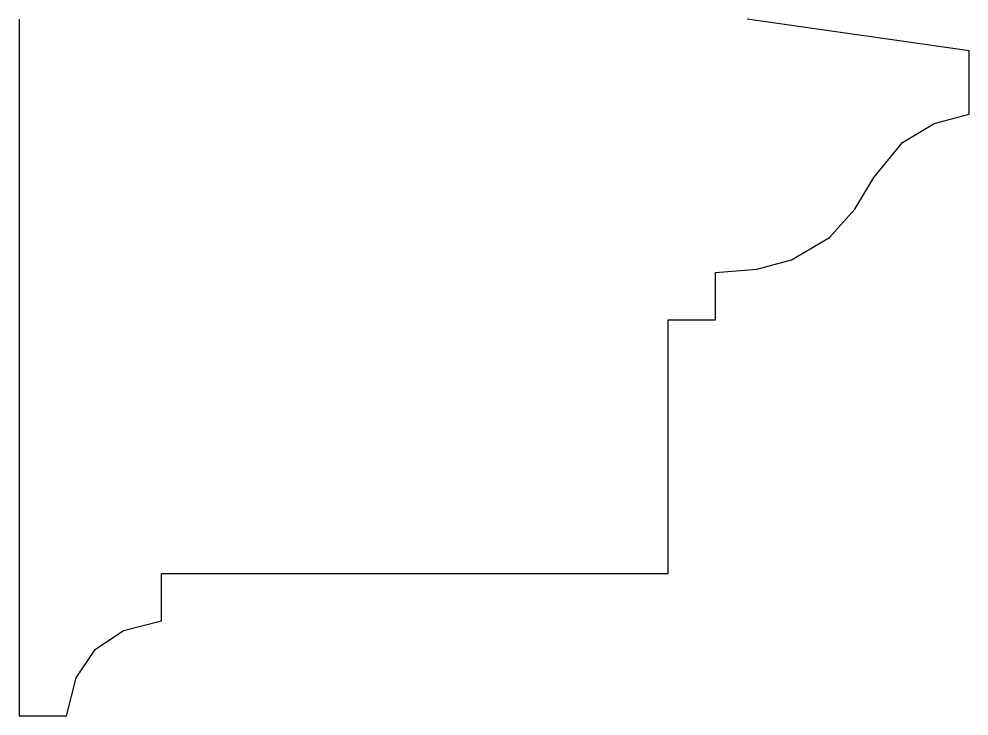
# Model space of a CAD drawing. Extents: x 0.25 to 0.55, y -0.33 to -0.11.
import ezdxf

# ---------------------------------------------------------------- set-up
doc = ezdxf.new("R2010")
doc.units = 0

msp = doc.modelspace()

# ---------------------------------------------------------------- linework, layer by layer
at = {"color": 255}
msp.add_lwpolyline([(0.25, -0.11), (0.25, -0.33), (0.265, -0.33), (0.268, -0.318), (0.274, -0.309), (0.283, -0.303), (0.295, -0.3), (0.295, -0.285), (0.455, -0.285), (0.455, -0.205), (0.47, -0.205), (0.47, -0.19), (0.483, -0.189), (0.494, -0.186), (0.506, -0.179), (0.514, -0.17), (0.52, -0.16), (0.529, -0.149), (0.539, -0.143), (0.55, -0.14), (0.55, -0.12), (0.48, -0.11)], dxfattribs=at)

doc.saveas('drawing.dxf')
